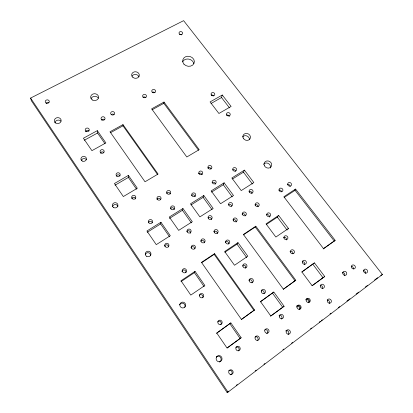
<?xml version="1.0" encoding="UTF-8"?>
<svg xmlns="http://www.w3.org/2000/svg" width="413" height="413" viewBox="0 0 413 413"><rect width="100%" height="100%" fill="white"/><g stroke="black" fill="none" stroke-linecap="round" stroke-linejoin="round"><path stroke-width="0.62" d="M136.507 189.164L128.366 177.425L128.402 175.386L114.422 183.537L123.337 196.557L137.333 188.245L128.402 175.386M198.514 150.229L163.837 103.307L163.997 102.047L151.643 108.851L186.815 156.992L199.2 149.645L163.997 102.047M169.536 236.778L160.621 223.923L160.941 222.24L146.914 230.996L156.259 244.646L170.301 235.715L160.941 222.24M169.449 218.405L182.438 210.284L182.944 208.508L192.313 221.709L178.664 230.392L169.299 217.026L182.944 208.508M211.058 103.472L221.513 97.535L222.282 95.016L231.11 106.435L218.911 113.477L210.088 101.923L222.282 95.016M191.007 204.931L203.129 197.352L203.805 195.488L213.185 208.431L199.892 216.887L190.517 203.785L203.805 195.488M211.518 192.112L223.283 184.756L224.12 182.809L233.505 195.499L220.563 203.733L211.177 190.889L224.12 182.809M232.571 178.948L243.448 172.154L244.439 170.13L253.83 182.572L241.223 190.589L231.838 177.993L244.439 170.13M180.992 281.63L194.42 272.642L195.05 271.356L204.863 285.491L190.796 295.089L180.987 280.763L195.05 271.356M201.663 262.709L214.187 254.367L214.584 253.654L254.553 309.962L241.429 319.476M224.863 252.266L237 244.14L237.986 242.637L247.815 256.194L234.507 265.27L224.682 251.538L237.986 242.637M243.407 234.899L255.255 227.005L255.817 226.195L295.791 280.246L283.194 289.374M295.538 189.061L294.825 190.001L334.267 241.063L335.16 240.32L295.538 189.061L283.855 196.753L323.503 248.626L335.16 240.32M266.395 224.46L277.34 217.135L278.641 215.447L288.465 228.461L287.768 229.256M216.422 333.405L230.846 322.899L241.151 337.741L227.062 348.061L216.758 333.012L230.846 322.899M260.304 301.898L273.809 292.048L284.118 306.265L270.814 316.012L260.505 301.604L273.809 292.048M301.867 272.048L314.438 262.88L324.732 276.514L312.145 285.729L301.851 271.919L314.438 262.88M227.021 392.35L228.007 392.123L382.417 274.516L183.625 20.65L30.583 98.067L31.347 100.684L227.021 392.35L228.559 391.178M236.246 385.329L237.269 384.549M255.203 370.9L256.225 370.115M263.912 364.266L264.934 363.486M282.869 349.837L283.891 349.057M291.578 343.203L292.6 342.423M310.535 328.774L311.557 327.994M319.244 322.14L320.266 321.36M321.293 320.581L322.316 319.801M330.002 313.952L331.03 313.173M338.201 307.711L339.739 306.539M346.91 301.077L349.987 298.738M356.13 294.061L358.696 292.11M365.355 287.04L367.405 285.476M374.576 280.019L377.652 277.675M227.145 347.937L241.151 337.741M270.51 316.167L284.118 306.265M312.063 285.729L324.732 276.514M254.553 309.962L241.44 319.414L201.482 262.379L214.584 253.654M295.791 280.246L283.385 289.183L243.407 234.46L255.817 226.195M323.157 248.982L334.267 241.063M288.465 228.461L275.863 237.057L266.039 223.877L278.641 215.447M284.139 197.517L295.099 190.29M147.25 232.282L160.621 223.923M115.057 185.2L128.366 177.425M122.991 124.618L109.987 131.773L145.02 181.782L158.071 174.043L122.991 124.618L122.991 125.82L157.554 174.539M110.612 132.645L122.991 125.82M152.087 109.786L163.837 103.307M380.765 275.425L382.417 274.516M97.323 130.637L83.405 138.231L91.918 150.668L105.857 142.919L97.323 130.637L97.545 133.001L104.948 143.672M84.293 140.25L97.545 133.001M221.513 97.535L229.499 107.891M243.448 172.154L252.364 183.991M277.34 217.135L287.071 230.051M312.801 264.196L322.992 277.722M255.255 227.005L295.037 280.84M223.283 184.756L232.214 196.846M203.129 197.352L212.055 209.68M237 244.14L246.737 257.583M272.487 293.147L282.693 307.246M214.187 254.367L253.964 310.442M182.438 210.284L191.353 222.855M194.42 272.642L204.141 286.658M229.871 323.751L240.077 338.459M30.583 98.067L228.007 392.123M306.425 298.94A2.189 1.993 54.1 0 1 308.79 302.579M296.668 306.152A2.204 2.019 55.6 0 1 299.786 306.348A2.204 2.019 55.6 0 1 299.451 309.513M235.937 347.137A2.287 2.158 71.8 0 1 238.497 350.854M217.873 321.412A2.225 2.137 67.1 0 1 220.8 324.685M216.335 356.806A3.087 2.927 78.7 0 1 220.687 357.643A3.087 2.927 78.7 0 1 219.422 362.051M228.859 370.471A2.349 2.204 78.4 0 1 231.977 371.762A2.349 2.204 78.4 0 1 230.444 374.839M179.593 304.768A2.917 2.881 68.9 0 1 183.434 303.431A2.917 2.881 68.9 0 1 184.802 307.318M199.329 295.223A2.168 2.117 54.4 0 1 202.752 297.809M181.854 271.372A2.127 2.08 28.3 0 1 184.518 270.071A2.127 2.08 28.3 0 1 185.881 272.725M145.237 254.501A2.834 2.752 -1.6 0 1 150.74 255.601M164.482 246.122A2.101 2.034 10.5 0 1 168.566 246.943M148.458 222.24A2.08 1.982 4.1 0 1 152.268 222.767M112.553 206.402A2.788 2.607 -4.4 0 1 117.937 206.49M131.762 198.385A2.065 1.926 1.1 0 1 135.707 198.942M116.254 176.036A2.05 1.879 -0.4 0 1 120.033 175.897M100.38 153.146A2.034 1.828 -1.4 0 1 103.808 152.423M85.605 131.675A2.019 1.781 -1.9 0 1 89.017 130.983M81.361 160.492A2.746 2.473 -4.8 0 1 83.617 158.607A2.746 2.473 -4.8 0 1 86.374 159.733M54.939 122.738A3.392 2.953 -4.8 0 1 57.407 120.214A3.392 2.953 -4.8 0 1 60.974 121.185M46.148 103.348A2.019 1.729 -4.5 0 1 48.899 102.661M101.521 119.997A1.988 1.75 0.9 0 1 104.654 119.744M111.278 114.582A1.972 1.735 2.4 0 1 114.065 114.52M91.097 98.686A3.934 3.407 0.9 0 1 94.494 96.327A3.934 3.407 0.9 0 1 98.325 98.149M143.146 97.313A1.926 1.678 7.3 0 1 145.851 97.571M152.201 92.419A1.91 1.662 8.6 0 1 154.885 92.677M132.021 76.131A3.805 3.263 6.6 0 1 135.707 74.485A3.805 3.263 6.6 0 1 139.011 76.833M182.623 61.836A5.854 4.971 12.8 0 1 188.689 59.095A5.854 4.971 12.8 0 1 193.774 63.623M179.8 34.532A1.817 1.513 11.9 0 1 181.57 34.924M242.576 136.94A3.841 3.402 22.8 0 1 246.943 135.991A3.841 3.402 22.8 0 1 249.452 139.713M226.644 115.139A1.9 1.662 19 0 1 229.36 116.42M211.249 95.253A1.879 1.626 16.3 0 1 213.81 95.955M278.806 190.125A1.988 1.786 32.5 0 1 281.568 191.642M287.722 184.446A1.977 1.766 32.8 0 1 290.163 186.408M263.546 164.297A3.903 3.485 28 0 1 268.398 163.507A3.903 3.485 28 0 1 270.334 168.014M363.275 270.35A2.122 1.853 49.3 0 1 365.355 273.37M351.293 266.209A2.111 1.864 48.5 0 1 353.342 268.863M342.377 272.528A2.127 1.884 49.4 0 1 344.571 275.776M327.189 299.988A2.179 1.957 54 0 1 329.202 303.467M320.168 285.378A2.153 1.941 51.4 0 1 322.352 288.687M302.223 261.625A2.106 1.915 46.6 0 1 304.551 264.733M285.796 330.715A2.246 2.065 61.6 0 1 288.171 334.478M279.043 315.434A2.21 2.05 58.5 0 1 281.382 319.141M261.46 290.556A2.158 2.024 52.5 0 1 263.984 293.648M264.909 329.631A2.246 2.096 63.1 0 1 266.772 333.668M255.172 336.771A2.261 2.117 66 0 1 257.671 340.333M190.92 247.635A2.091 2.013 24.4 0 1 194.812 248.678M200.754 241.053A2.08 1.988 26.6 0 1 204.368 242.798M213.805 231.698A2.06 1.951 28.4 0 1 217.274 233.644M208.1 217.703A2.044 1.926 24.3 0 1 211.389 219.546M186.769 231.538A2.07 1.977 19.6 0 1 190.46 233.324M170.357 208.828A2.05 1.931 12.1 0 1 174.276 209.376M191.575 195.375A2.019 1.884 17.4 0 1 195.112 196.567M166.594 193.191A2.029 1.895 10.7 0 1 170.27 193.945M156.878 199.231A2.044 1.915 7.9 0 1 160.642 199.531M233.03 219.928A2.039 1.905 30.4 0 1 236.2 221.962M242.028 214.068A2.029 1.879 31 0 1 245.301 215.885M254.821 204.936A2.013 1.848 31.6 0 1 258.073 206.737M248.977 191.539A1.993 1.822 28.7 0 1 251.961 193.692M228.647 204.554A2.019 1.874 27 0 1 231.698 206.252M232.937 169.733A1.967 1.786 23.6 0 1 235.668 171.235M207.775 168.014A1.977 1.802 19 0 1 211.079 168.912M198.519 173.723A1.988 1.822 17.6 0 1 202.06 174.684M289.967 251.372A2.086 1.91 44 0 1 292.941 253.819M283.628 237.398A2.06 1.884 40.8 0 1 286.421 239.989M266.504 214.745A2.029 1.859 34.8 0 1 269.4 217.114M248.724 280.174A2.137 2.019 48.9 0 1 251.961 282.905M242.73 265.409A2.111 1.998 43.7 0 1 245.683 268.223M225.224 242.173A2.075 1.967 33.8 0 1 228.828 243.913M305.62 299.461A2.179 1.982 54.2 0 1 308.315 302.688M296.777 306.085A2.194 2.008 55.8 0 1 299.069 309.647M212.086 182.618A1.993 1.838 21 0 1 215.405 184.203M225.792 242.632A2.091 1.982 33.6 0 0 229.313 243.34A2.091 1.982 33.6 0 0 228.028 240.025A2.091 1.982 33.6 0 0 225.792 242.632M242.932 266.406A2.132 2.013 43.4 0 0 246.453 267.345A2.132 2.013 43.4 0 0 245.337 263.881A2.132 2.013 43.4 0 0 242.932 266.406M216.309 357.544A3.118 2.953 78.3 0 0 219.582 361.762A3.118 2.953 78.3 0 0 221.368 356.755A3.118 2.953 78.3 0 0 216.309 357.544M235.931 347.834A2.308 2.179 71.4 0 0 238.569 350.782A2.308 2.179 71.4 0 0 239.612 347.003A2.308 2.179 71.4 0 0 235.931 347.834M217.863 321.97A2.246 2.158 66.5 0 0 220.779 324.494A2.246 2.158 66.5 0 0 221.373 320.695A2.246 2.158 66.5 0 0 217.863 321.97M179.867 304.479A2.943 2.906 67.2 0 0 183.708 307.809A2.943 2.906 67.2 0 0 184.616 302.817A2.943 2.906 67.2 0 0 179.867 304.479M229.014 370.859A2.37 2.225 78.1 0 0 230.872 374.498A2.37 2.225 78.1 0 0 232.875 371.055A2.37 2.225 78.1 0 0 229.014 370.859M199.422 295.662A2.184 2.132 53.5 0 0 202.7 297.53A2.184 2.132 53.5 0 0 202.602 293.772A2.184 2.132 53.5 0 0 199.422 295.662M132.929 77.401A3.836 3.283 6.7 0 0 139.238 75.837A3.836 3.283 6.7 0 0 134.308 71.872A3.836 3.283 6.7 0 0 132.929 77.401M183.95 64.144A5.901 4.997 12.9 0 0 193.986 63.447A5.901 4.997 12.9 0 0 187.636 56.251A5.901 4.997 12.9 0 0 183.95 64.144M152.237 92.182A1.926 1.667 8.6 0 0 155.505 91.743A1.926 1.667 8.6 0 0 153.316 89.476A1.926 1.667 8.6 0 0 152.237 92.182M179.65 34.186A1.833 1.518 11.9 0 0 182.618 33.494A1.833 1.518 11.9 0 0 180.223 31.62A1.833 1.518 11.9 0 0 179.65 34.186M243.242 138.138A3.872 3.423 22.8 0 0 249.819 139.119A3.872 3.423 22.8 0 0 246.953 133.461A3.872 3.423 22.8 0 0 243.242 138.138M226.711 114.974A1.915 1.673 19 0 0 229.984 115.284A1.915 1.673 19 0 0 228.41 112.594A1.915 1.673 19 0 0 226.711 114.974M211.337 94.949A1.895 1.637 16.3 0 0 214.584 95.078A1.895 1.637 16.3 0 0 212.865 92.527A1.895 1.637 16.3 0 0 211.337 94.949M279.24 190.656A2.003 1.802 32.5 0 0 282.606 191.142A2.003 1.802 32.5 0 0 281.077 188.137A2.003 1.802 32.5 0 0 279.24 190.656M287.747 184.663A1.993 1.776 32.7 0 0 290.995 185.752A1.993 1.776 32.7 0 0 290.076 182.608A1.993 1.776 32.7 0 0 287.747 184.663M264.444 165.804A3.939 3.51 27.9 0 0 271.098 166.775A3.939 3.51 27.9 0 0 268.125 160.946A3.939 3.51 27.9 0 0 264.444 165.804M363.626 271.114A2.142 1.869 49.1 0 0 366.811 272.879A2.142 1.869 49.1 0 0 366.357 269.364A2.142 1.869 49.1 0 0 363.626 271.114M351.375 266.798A2.132 1.874 48.4 0 0 354.462 268.755A2.132 1.874 48.4 0 0 354.261 265.26A2.132 1.874 48.4 0 0 351.375 266.798M342.754 273.039A2.142 1.9 49.2 0 0 345.743 275.197A2.142 1.9 49.2 0 0 345.789 271.692A2.142 1.9 49.2 0 0 342.754 273.039M327.292 300.669A2.199 1.972 53.8 0 0 330.204 303.08A2.199 1.972 53.8 0 0 330.519 299.471A2.199 1.972 53.8 0 0 327.292 300.669M302.321 262.141A2.122 1.931 46.4 0 0 305.403 264.108A2.122 1.931 46.4 0 0 305.31 260.593A2.122 1.931 46.4 0 0 302.321 262.141M320.318 286.028A2.168 1.957 51.2 0 0 323.333 288.228A2.168 1.957 51.2 0 0 323.431 284.64A2.168 1.957 51.2 0 0 320.318 286.028M306.131 300.117A2.199 1.998 54 0 0 309.172 302.352A2.199 1.998 54 0 0 309.301 298.692A2.199 1.998 54 0 0 306.131 300.117M296.957 307.189A2.21 2.024 55.5 0 0 300.236 309.032A2.21 2.024 55.5 0 0 299.915 305.305A2.21 2.024 55.5 0 0 296.957 307.189M286.116 331.716A2.266 2.086 61.3 0 0 289.208 334.029A2.266 2.086 61.3 0 0 289.394 330.204A2.266 2.086 61.3 0 0 286.116 331.716M279.286 316.27A2.23 2.065 58.3 0 0 282.353 318.552A2.23 2.065 58.3 0 0 282.549 314.789A2.23 2.065 58.3 0 0 279.286 316.27M261.264 291.495A2.179 2.044 52.2 0 0 264.521 293.333A2.179 2.044 52.2 0 0 264.284 289.647A2.179 2.044 52.2 0 0 261.264 291.495M264.779 330.431A2.266 2.111 62.8 0 0 267.578 333.141A2.266 2.111 62.8 0 0 268.295 329.393A2.266 2.111 62.8 0 0 264.779 330.431M255.053 337.751A2.282 2.137 65.7 0 0 258.011 340.297A2.282 2.137 65.7 0 0 258.517 336.45A2.282 2.137 65.7 0 0 255.053 337.751M191.555 248.192A2.106 2.029 24.3 0 0 195.184 248.218A2.106 2.029 24.3 0 0 193.299 245.141A2.106 2.029 24.3 0 0 191.555 248.192M201.074 241.502A2.096 2.003 26.5 0 0 204.621 242.214A2.096 2.003 26.5 0 0 203.372 238.884A2.096 2.003 26.5 0 0 201.074 241.502M214.342 232.498A2.08 1.967 28.3 0 0 217.899 232.534A2.08 1.967 28.3 0 0 216.009 229.53A2.08 1.967 28.3 0 0 214.342 232.498M208.255 218.296A2.06 1.941 24.2 0 0 211.771 218.782A2.06 1.941 24.2 0 0 210.315 215.627A2.06 1.941 24.2 0 0 208.255 218.296M187.218 231.925A2.086 1.993 19.6 0 0 190.811 232.189A2.086 1.993 19.6 0 0 189.159 229.06A2.086 1.993 19.6 0 0 187.218 231.925M171.044 208.978A2.065 1.946 12.1 0 0 174.58 208.591A2.065 1.946 12.1 0 0 172.381 205.875A2.065 1.946 12.1 0 0 171.044 208.978M192.045 195.814A2.039 1.9 17.4 0 0 195.535 195.659A2.039 1.9 17.4 0 0 193.527 192.871A2.039 1.9 17.4 0 0 192.045 195.814M167.136 193.614A2.05 1.91 10.8 0 0 170.6 193.031A2.05 1.91 10.8 0 0 168.251 190.496A2.05 1.91 10.8 0 0 167.136 193.614M157.647 199.685A2.065 1.931 8.1 0 0 161.029 198.668A2.065 1.931 8.1 0 0 158.344 196.412A2.065 1.931 8.1 0 0 157.647 199.685M233.283 220.49A2.06 1.92 30.3 0 0 236.747 221.192A2.06 1.92 30.3 0 0 235.462 217.971A2.06 1.92 30.3 0 0 233.283 220.49M242.524 214.61A2.044 1.895 30.9 0 0 245.993 215.096A2.044 1.895 30.9 0 0 244.491 211.983A2.044 1.895 30.9 0 0 242.524 214.61M255.44 205.385A2.029 1.859 31.5 0 0 258.874 205.87A2.029 1.859 31.5 0 0 257.361 202.798A2.029 1.859 31.5 0 0 255.44 205.385M249.457 192.205A2.013 1.833 28.7 0 0 252.864 192.272A2.013 1.833 28.7 0 0 250.99 189.422A2.013 1.833 28.7 0 0 249.457 192.205M228.921 205.364A2.034 1.884 26.9 0 0 232.395 205.421A2.034 1.884 26.9 0 0 230.521 202.515A2.034 1.884 26.9 0 0 228.921 205.364M212.432 182.876A2.008 1.848 21 0 0 215.88 183.16A2.008 1.848 21 0 0 214.249 180.223A2.008 1.848 21 0 0 212.432 182.876M232.901 170.053A1.988 1.797 23.6 0 0 236.277 170.543A1.988 1.797 23.6 0 0 234.832 167.585A1.988 1.797 23.6 0 0 232.901 170.053M208.235 168.158A1.993 1.817 19 0 0 211.652 168.236A1.993 1.817 19 0 0 209.85 165.443A1.993 1.817 19 0 0 208.235 168.158M199.205 173.945A2.003 1.838 17.6 0 0 202.607 173.605A2.003 1.838 17.6 0 0 200.439 171.013A2.003 1.838 17.6 0 0 199.205 173.945M283.948 237.94A2.08 1.9 40.6 0 0 287.252 239.282A2.08 1.9 40.6 0 0 286.524 235.88A2.08 1.9 40.6 0 0 283.948 237.94M290.504 252.136A2.106 1.92 43.8 0 0 293.896 253.277A2.106 1.92 43.8 0 0 292.931 249.855A2.106 1.92 43.8 0 0 290.504 252.136M266.793 215.127A2.044 1.869 34.7 0 0 270.123 216.242A2.044 1.869 34.7 0 0 269.219 212.958A2.044 1.869 34.7 0 0 266.793 215.127M249.209 280.412A2.158 2.034 48.5 0 0 252.328 282.435A2.158 2.034 48.5 0 0 252.358 278.801A2.158 2.034 48.5 0 0 249.209 280.412M182.505 271.687A2.142 2.101 27.9 0 0 186.201 271.93A2.142 2.101 27.9 0 0 184.513 268.651A2.142 2.101 27.9 0 0 182.505 271.687M146.522 256.267A2.86 2.777 -1.1 0 0 150.977 254.16A2.86 2.777 -1.1 0 0 146.873 251.471A2.86 2.777 -1.1 0 0 146.522 256.267M148.99 222.958A2.101 1.998 4.3 0 0 152.511 222.106A2.101 1.998 4.3 0 0 149.95 219.628A2.101 1.998 4.3 0 0 148.99 222.958M165.262 246.638A2.117 2.05 10.6 0 0 168.855 245.967A2.117 2.05 10.6 0 0 166.424 243.283A2.117 2.05 10.6 0 0 165.262 246.638M113.678 207.553A2.814 2.628 -4.2 0 0 117.958 205.344A2.814 2.628 -4.2 0 0 113.802 203.005A2.814 2.628 -4.2 0 0 113.678 207.553M132.449 198.803A2.08 1.941 1.3 0 0 135.8 197.569A2.08 1.941 1.3 0 0 132.971 195.473A2.08 1.941 1.3 0 0 132.449 198.803M116.936 176.186A2.065 1.895 -0.3 0 0 120.183 174.807A2.065 1.895 -0.3 0 0 117.256 172.918A2.065 1.895 -0.3 0 0 116.936 176.186M101.056 153.022A2.05 1.843 -1.2 0 0 104.19 151.509A2.05 1.843 -1.2 0 0 101.175 149.831A2.05 1.843 -1.2 0 0 101.056 153.022M86.131 131.344A2.034 1.797 -1.8 0 0 89.254 129.888A2.034 1.797 -1.8 0 0 86.286 128.237A2.034 1.797 -1.8 0 0 86.131 131.344M82.352 161.07A2.772 2.488 -4.7 0 0 86.451 158.773A2.772 2.488 -4.7 0 0 82.254 156.759A2.772 2.488 -4.7 0 0 82.352 161.07M55.683 123.007A3.418 2.974 -4.7 0 0 61.134 120.901A3.418 2.974 -4.7 0 0 56.421 117.881A3.418 2.974 -4.7 0 0 55.683 123.007M46.241 103.126A2.034 1.74 -4.4 0 0 49.292 101.557A2.034 1.74 -4.4 0 0 46.246 100.106A2.034 1.74 -4.4 0 0 46.241 103.126M101.975 119.982A2.003 1.76 1 0 0 105.036 118.557A2.003 1.76 1 0 0 102.088 116.936A2.003 1.76 1 0 0 101.975 119.982M111.278 114.571A1.988 1.745 2.5 0 0 114.566 113.714A1.988 1.745 2.5 0 0 112.042 111.634A1.988 1.745 2.5 0 0 111.278 114.571M92.502 100.029A3.965 3.428 1 0 0 98.573 97.282A3.965 3.428 1 0 0 92.76 94.097A3.965 3.428 1 0 0 92.502 100.029M143.094 97.122A1.941 1.688 7.4 0 0 146.388 96.678A1.941 1.688 7.4 0 0 144.199 94.391A1.941 1.688 7.4 0 0 143.094 97.122"/></g></svg>
